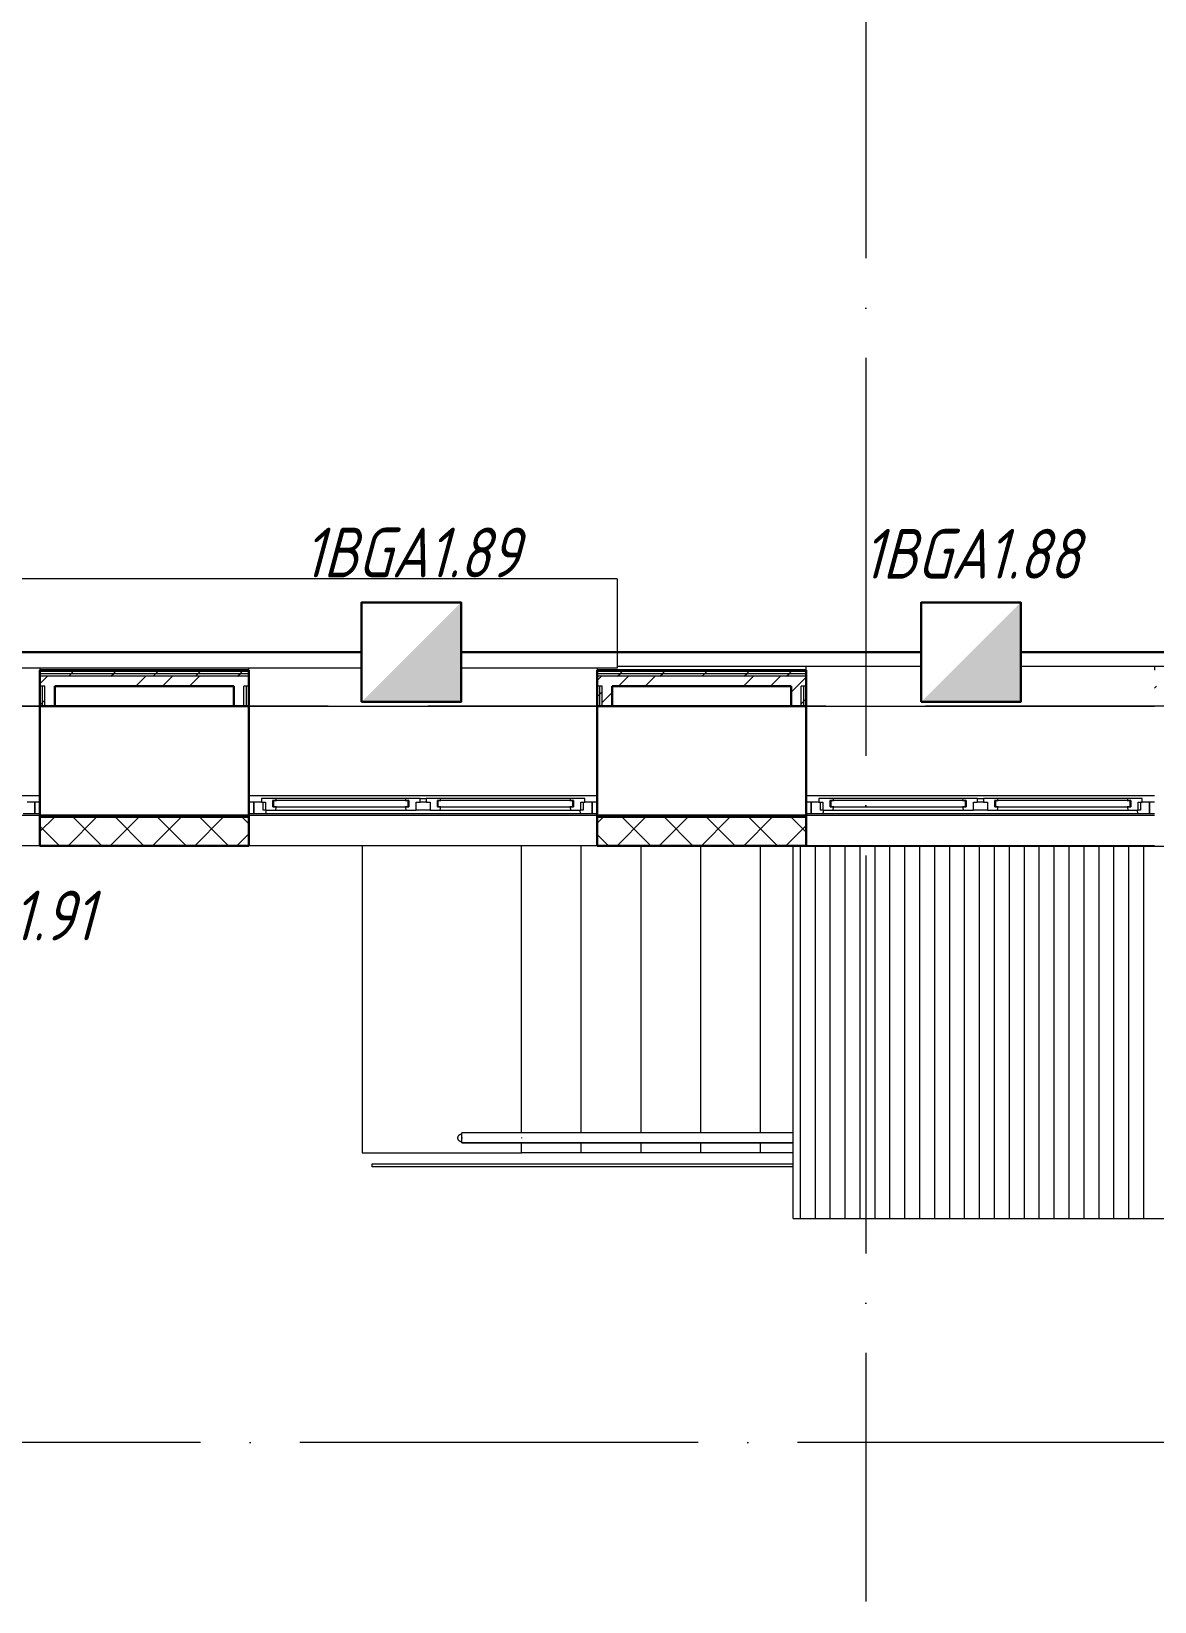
# Model space of a CAD drawing. Header units: millimetres. Extents: x -259793 to 1187961, y -549744 to 43070.
# Drawn here: x -44798 to -39156, y 10956 to 18847 of the extents above; entities that cross this region are included whole.
import ezdxf
from ezdxf.enums import TextEntityAlignment as Align

# ---------------------------------------------------------------- set-up
doc = ezdxf.new("R2010")
doc.units = ezdxf.units.MM
doc.linetypes.add('ADSK_Линия сетки', pattern=[25, 20, -2.5, 0, -2.5])
for name, color, linetype, lineweight in [('_ Окна', 7, 'Continuous', 9), ('RC-Извещатели_охранные', 5, 'Continuous', 30), ('Витраж', 7, 'Continuous', 9), ('Крыша', 7, 'Continuous', 9), ('Крыша штриховка', 7, 'Continuous', 9), ('Лестницы', 252, 'Continuous', 9), ('лс', 5, 'Continuous', 30), ('Ограждение', 252, 'Continuous', 9), ('Окна', 252, 'Continuous', 9), ('Оси', 252, 'Continuous', 9), ('Стены внутренние', 7, 'Continuous', 18), ('Стены наружные', 7, 'Continuous', 18), ('Стены штриховка', 7, 'Continuous', 9)]:
    doc.layers.add(name, color=color, linetype=linetype, lineweight=lineweight)
doc.layers.add('RC-Позиционные_обозначения', color=7, linetype='Continuous')
doc.styles.add('RubezhCAD', font='', dxfattribs={"oblique": 10})
doc.styles.get("Standard").update_dxf_attribs({"font": ''})
doc.styles.get('RubezhCAD').set_extended_font_data('GOST type A')
doc.styles.get('Standard').set_extended_font_data('GOST type B')

# ---------------------------------------------------------------- blocks, each defined once
blk = doc.blocks.new('RC-UGO-IOZ-02')
at = {"layer": 'RC-Извещатели_охранные'}
blk.add_attdef('PSTN', text='', height=2.5, dxfattribs=at).set_placement((0.977, 2.603), align=Align.BOTTOM_LEFT)
blk.add_wipeout([(2.5, -2.5), (2.5, 2.5), (-2.5, 2.5), (-2.5, -2.5)]).dxf.layer = 'RC-Извещатели_охранные'
blk.add_wipeout([(-2.5, -2.5), (-2.5, 2.5), (2.5, 2.5), (2.5, -2.5)]).dxf.layer = 'RC-Извещатели_охранные'
h = blk.add_hatch(color=256, dxfattribs=at)
h.dxf.hatch_style = 1
h.paths.add_polyline_path([(2.5, -2.5), (2.5, 2.5), (0, 0), (-2.5, -2.5)])
blk.add_lwpolyline([(-2.5, -2.5), (2.5, -2.5), (2.5, 2.5), (-2.5, 2.5)], close=True, dxfattribs=at)
blk = doc.blocks.new('RC-UGO-IOM-02')
at = {"layer": 'RC-Извещатели_охранные'}
blk.add_point((0, 0), dxfattribs=at)
blk.add_attdef('PSTN', text='', height=2.5, dxfattribs=at).set_placement((0.977, 2.603), align=Align.BOTTOM_LEFT)
blk.add_wipeout([(2.5, -2.5), (2.5, 2.5), (-2.5, 2.5), (-2.5, -2.5)]).dxf.layer = 'RC-Извещатели_охранные'
blk.add_wipeout([(-2.5, -2.5), (-2.5, 2.5), (2.5, 2.5), (2.5, -2.5)]).dxf.layer = 'RC-Извещатели_охранные'
h = blk.add_hatch(color=256, dxfattribs=at)
h.dxf.hatch_style = 1
h.paths.add_polyline_path([(2.5, 0.8), (2.5, 2.506), (-2.5, 2.499), (-2.5, 0.8)])
h = blk.add_hatch(color=256, dxfattribs=at)
h.dxf.hatch_style = 1
h.paths.add_polyline_path([(2.5, -2.5), (2.5, -0.794), (-2.5, -0.801), (-2.5, -2.5)])
blk.add_lwpolyline([(-2.5, -2.5), (2.5, -2.5), (2.5, 2.5), (-2.5, 2.5)], close=True, dxfattribs=at)
blk = doc.blocks.new('1 этаж')
at = {"layer": '_ Окна', "color": 251, "lineweight": 18, "true_color": 0x636466}
for p, q in [((-44840.2, 14916.3), (-44780.8, 14916.3)), ((-44780.8, 14974.3), (-44818.8, 14974.3)), ((-44780.8, 14916.3), (-44780.8, 14974.3)), ((-43642.8, 14974.3), (-43680.8, 14974.3)), ((-43680.8, 14974.3), (-43680.8, 14916.3)), ((-43680.8, 14916.3), (-43621.4, 14916.3)), ((-43586.8, 14991.3), (-43642.8, 14991.3)), ((-43642.8, 14991.3), (-43642.8, 14974.3)), ((-43642.8, 14974.3), (-43622.8, 14974.3)), ((-43634.8, 14933.3), (-43634.8, 14974.3)), ((-43622.8, 14933.3), (-43634.8, 14933.3)), ((-43622.8, 14974.3), (-43622.8, 14933.3)), ((-43622.8, 14933.3), (-43572.4, 14933.3)), ((-43621.4, 14916.3), (-43616.8, 14933.3)), ((-43585.8, 14990.3), (-43586.8, 14991.3)), ((-43584.8, 14991.3), (-43585.8, 14990.3)), ((-43585.8, 14950.3), (-43585.8, 14982.3)), ((-43585.8, 14982.3), (-43567.8, 14982.3)), ((-43567.8, 14950.3), (-43585.8, 14950.3)), ((-43570.2, 14991.3), (-43584.8, 14991.3)), ((-43572.4, 14933.3), (-43567.8, 14950.3)), ((-43567.8, 14982.3), (-43570.2, 14991.3)), ((-42918.4, 14991.3), (-42920.8, 14982.3)), ((-42920.8, 14982.3), (-42902.8, 14982.3)), ((-42902.8, 14950.3), (-42920.8, 14950.3)), ((-42920.8, 14950.3), (-42916.2, 14933.3)), ((-42903.8, 14991.3), (-42918.4, 14991.3)), ((-42916.2, 14933.3), (-42865.8, 14933.3)), ((-42902.8, 14990.3), (-42903.8, 14991.3)), ((-42901.8, 14991.3), (-42902.8, 14990.3)), ((-42902.8, 14982.3), (-42902.8, 14950.3)), ((-42845.8, 14991.3), (-42901.8, 14991.3)), ((-42865.8, 14933.3), (-42865.8, 14974.3)), ((-42865.8, 14974.3), (-42845.8, 14974.3)), ((-42845.8, 14974.3), (-42845.8, 14991.3)), ((-42759.8, 14991.3), (-42815.8, 14991.3)), ((-42815.8, 14991.3), (-42815.8, 14974.3)), ((-42815.8, 14974.3), (-42795.8, 14974.3)), ((-42795.8, 14974.3), (-42795.8, 14933.3)), ((-42795.8, 14933.3), (-42745.4, 14933.3)), ((-42758.8, 14990.3), (-42759.8, 14991.3)), ((-42757.8, 14991.3), (-42758.8, 14990.3)), ((-42758.8, 14950.3), (-42758.8, 14982.3)), ((-42758.8, 14982.3), (-42740.8, 14982.3)), ((-42740.8, 14950.3), (-42758.8, 14950.3)), ((-42743.2, 14991.3), (-42757.8, 14991.3)), ((-42745.4, 14933.3), (-42740.8, 14950.3)), ((-42740.8, 14982.3), (-42743.2, 14991.3)), ((-42091.4, 14991.3), (-42093.8, 14982.3)), ((-42093.8, 14982.3), (-42075.8, 14982.3)), ((-42075.8, 14950.3), (-42093.8, 14950.3)), ((-42093.8, 14950.3), (-42089.2, 14933.3)), ((-42076.8, 14991.3), (-42091.4, 14991.3)), ((-42089.2, 14933.3), (-42038.8, 14933.3)), ((-42075.8, 14990.3), (-42076.8, 14991.3)), ((-42074.8, 14991.3), (-42075.8, 14990.3)), ((-42075.8, 14982.3), (-42075.8, 14950.3)), ((-42018.8, 14991.3), (-42074.8, 14991.3)), ((-42044.8, 14933.3), (-42040.2, 14916.3)), ((-42040.2, 14916.3), (-41980.8, 14916.3)), ((-42038.8, 14933.3), (-42038.8, 14974.3)), ((-42038.8, 14974.3), (-42018.8, 14974.3)), ((-42026.8, 14933.3), (-42038.8, 14933.3)), ((-42026.8, 14974.3), (-42026.8, 14933.3)), ((-42018.8, 14974.3), (-42018.8, 14991.3)), ((-41980.8, 14974.3), (-42018.8, 14974.3)), ((-41980.8, 14916.3), (-41980.8, 14974.3)), ((-40842.8, 14974.3), (-40880.8, 14974.3)), ((-40880.8, 14974.3), (-40880.8, 14916.3)), ((-40880.8, 14916.3), (-40821.4, 14916.3)), ((-40786.8, 14991.3), (-40842.8, 14991.3)), ((-40842.8, 14991.3), (-40842.8, 14974.3)), ((-40842.8, 14974.3), (-40822.8, 14974.3)), ((-40834.8, 14933.3), (-40834.8, 14974.3)), ((-40822.8, 14933.3), (-40834.8, 14933.3)), ((-40822.8, 14974.3), (-40822.8, 14933.3)), ((-40822.8, 14933.3), (-40772.4, 14933.3)), ((-40821.4, 14916.3), (-40816.8, 14933.3)), ((-40785.8, 14990.3), (-40786.8, 14991.3)), ((-40784.8, 14991.3), (-40785.8, 14990.3)), ((-40785.8, 14950.3), (-40785.8, 14982.3)), ((-40785.8, 14982.3), (-40767.8, 14982.3)), ((-40767.8, 14950.3), (-40785.8, 14950.3)), ((-40770.2, 14991.3), (-40784.8, 14991.3)), ((-40772.4, 14933.3), (-40767.8, 14950.3)), ((-40767.8, 14982.3), (-40770.2, 14991.3)), ((-40118.4, 14991.3), (-40120.8, 14982.3)), ((-40120.8, 14982.3), (-40102.8, 14982.3)), ((-40102.8, 14950.3), (-40120.8, 14950.3)), ((-40120.8, 14950.3), (-40116.2, 14933.3)), ((-40103.8, 14991.3), (-40118.4, 14991.3)), ((-40116.2, 14933.3), (-40065.8, 14933.3)), ((-40102.8, 14990.3), (-40103.8, 14991.3)), ((-40101.8, 14991.3), (-40102.8, 14990.3)), ((-40102.8, 14982.3), (-40102.8, 14950.3)), ((-40045.8, 14991.3), (-40101.8, 14991.3)), ((-40065.8, 14933.3), (-40065.8, 14974.3)), ((-40065.8, 14974.3), (-40045.8, 14974.3)), ((-40045.8, 14974.3), (-40045.8, 14991.3)), ((-39959.8, 14991.3), (-40015.8, 14991.3)), ((-40015.8, 14991.3), (-40015.8, 14974.3)), ((-40015.8, 14974.3), (-39995.8, 14974.3)), ((-39995.8, 14974.3), (-39995.8, 14933.3)), ((-39995.8, 14933.3), (-39945.4, 14933.3)), ((-39958.8, 14990.3), (-39959.8, 14991.3)), ((-39957.8, 14991.3), (-39958.8, 14990.3)), ((-39958.8, 14950.3), (-39958.8, 14982.3)), ((-39958.8, 14982.3), (-39940.8, 14982.3)), ((-39940.8, 14950.3), (-39958.8, 14950.3)), ((-39943.2, 14991.3), (-39957.8, 14991.3)), ((-39945.4, 14933.3), (-39940.8, 14950.3)), ((-39940.8, 14982.3), (-39943.2, 14991.3)), ((-39291.4, 14991.3), (-39293.8, 14982.3)), ((-39293.8, 14982.3), (-39275.8, 14982.3)), ((-39275.8, 14950.3), (-39293.8, 14950.3)), ((-39293.8, 14950.3), (-39289.2, 14933.3)), ((-39276.8, 14991.3), (-39291.4, 14991.3)), ((-39289.2, 14933.3), (-39238.8, 14933.3)), ((-39275.8, 14990.3), (-39276.8, 14991.3)), ((-39274.8, 14991.3), (-39275.8, 14990.3)), ((-39275.8, 14982.3), (-39275.8, 14950.3)), ((-39218.8, 14991.3), (-39274.8, 14991.3)), ((-39244.8, 14933.3), (-39240.2, 14916.3)), ((-39240.2, 14916.3), (-39180.8, 14916.3)), ((-39238.8, 14933.3), (-39238.8, 14974.3)), ((-39238.8, 14974.3), (-39218.8, 14974.3)), ((-39226.8, 14933.3), (-39238.8, 14933.3)), ((-39226.8, 14974.3), (-39226.8, 14933.3)), ((-39218.8, 14974.3), (-39218.8, 14991.3)), ((-39180.8, 14974.3), (-39218.8, 14974.3)), ((-39180.8, 14916.3), (-39180.8, 14974.3))]:
    blk.add_line(p, q, dxfattribs=at)
at = {"layer": '_ Окна', "color": 251, "true_color": 0x636466}
for p, q in [((-44755.8, 14974.3), (-44780.8, 14974.3)), ((-44780.8, 14974.3), (-44780.8, 14916.3)), ((-44780.8, 14916.3), (-44755.8, 14916.3)), ((-43680.8, 14974.3), (-43705.8, 14974.3)), ((-43705.8, 14916.3), (-43680.8, 14916.3)), ((-43680.8, 14916.3), (-43680.8, 14974.3)), ((-43582.8, 14982.3), (-43585.8, 14982.3)), ((-43585.8, 14982.3), (-43585.8, 14950.3)), ((-43585.8, 14950.3), (-43582.8, 14950.3)), ((-42905.8, 14982.3), (-43582.8, 14982.3)), ((-43582.8, 14982.3), (-43582.8, 14950.3)), ((-43582.8, 14950.3), (-43582.8, 14982.3)), ((-43582.8, 14950.3), (-42905.8, 14950.3)), ((-42905.8, 14950.3), (-42905.8, 14982.3)), ((-42905.8, 14982.3), (-42905.8, 14950.3)), ((-42902.8, 14982.3), (-42905.8, 14982.3)), ((-42905.8, 14950.3), (-42902.8, 14950.3)), ((-42902.8, 14950.3), (-42902.8, 14982.3)), ((-42755.8, 14982.3), (-42758.8, 14982.3)), ((-42758.8, 14982.3), (-42758.8, 14950.3)), ((-42758.8, 14950.3), (-42755.8, 14950.3)), ((-42078.8, 14982.3), (-42755.8, 14982.3)), ((-42755.8, 14982.3), (-42755.8, 14950.3)), ((-42755.8, 14950.3), (-42755.8, 14982.3)), ((-42755.8, 14950.3), (-42078.8, 14950.3)), ((-42078.8, 14950.3), (-42078.8, 14982.3)), ((-42078.8, 14982.3), (-42078.8, 14950.3)), ((-42075.8, 14982.3), (-42078.8, 14982.3)), ((-42078.8, 14950.3), (-42075.8, 14950.3)), ((-42075.8, 14950.3), (-42075.8, 14982.3)), ((-41955.8, 14974.3), (-41980.8, 14974.3)), ((-41980.8, 14974.3), (-41980.8, 14916.3)), ((-41980.8, 14916.3), (-41955.8, 14916.3)), ((-40880.8, 14974.3), (-40905.8, 14974.3)), ((-40905.8, 14916.3), (-40880.8, 14916.3)), ((-40880.8, 14916.3), (-40880.8, 14974.3)), ((-40782.8, 14982.3), (-40785.8, 14982.3)), ((-40785.8, 14982.3), (-40785.8, 14950.3)), ((-40785.8, 14950.3), (-40782.8, 14950.3)), ((-40105.8, 14982.3), (-40782.8, 14982.3)), ((-40782.8, 14982.3), (-40782.8, 14950.3)), ((-40782.8, 14950.3), (-40782.8, 14982.3)), ((-40782.8, 14950.3), (-40105.8, 14950.3)), ((-40105.8, 14950.3), (-40105.8, 14982.3)), ((-40105.8, 14982.3), (-40105.8, 14950.3)), ((-40102.8, 14982.3), (-40105.8, 14982.3)), ((-40105.8, 14950.3), (-40102.8, 14950.3)), ((-40102.8, 14950.3), (-40102.8, 14982.3)), ((-39955.8, 14982.3), (-39958.8, 14982.3)), ((-39958.8, 14982.3), (-39958.8, 14950.3)), ((-39958.8, 14950.3), (-39955.8, 14950.3)), ((-39278.8, 14982.3), (-39955.8, 14982.3)), ((-39955.8, 14982.3), (-39955.8, 14950.3)), ((-39955.8, 14950.3), (-39955.8, 14982.3)), ((-39955.8, 14950.3), (-39278.8, 14950.3)), ((-39278.8, 14950.3), (-39278.8, 14982.3)), ((-39278.8, 14982.3), (-39278.8, 14950.3)), ((-39275.8, 14982.3), (-39278.8, 14982.3)), ((-39278.8, 14950.3), (-39275.8, 14950.3)), ((-39275.8, 14950.3), (-39275.8, 14982.3)), ((-39155.8, 14974.3), (-39180.8, 14974.3)), ((-39180.8, 14974.3), (-39180.8, 14916.3)), ((-39180.8, 14916.3), (-39155.8, 14916.3))]:
    blk.add_line(p, q, dxfattribs=at)
at = {"layer": 'Витраж', "color": 251, "true_color": 0x636466}
for p, q in [((-43085.8, 13141.3), (-43085.8, 13156.3)), ((-43085.8, 13156.3), (-43003.3, 13156.3)), ((-43003.3, 13141.3), (-43085.8, 13141.3)), ((-43003.3, 13156.3), (-42903.3, 13156.3)), ((-42903.3, 13141.3), (-43003.3, 13141.3)), ((-42903.3, 13156.3), (-42803.3, 13156.3)), ((-42803.3, 13141.3), (-42903.3, 13141.3)), ((-42803.3, 13156.3), (-42703.3, 13156.3)), ((-42703.3, 13141.3), (-42803.3, 13141.3)), ((-42703.3, 13156.3), (-42603.3, 13156.3)), ((-42603.3, 13141.3), (-42703.3, 13141.3)), ((-42603.3, 13156.3), (-42503.3, 13156.3)), ((-42503.3, 13141.3), (-42603.3, 13141.3)), ((-42503.3, 13156.3), (-42403.3, 13156.3)), ((-42403.3, 13141.3), (-42503.3, 13141.3)), ((-42403.3, 13156.3), (-42303.3, 13156.3)), ((-42303.3, 13141.3), (-42403.3, 13141.3)), ((-42303.3, 13156.3), (-42203.3, 13156.3)), ((-42203.3, 13141.3), (-42303.3, 13141.3)), ((-42203.3, 13156.3), (-42103.3, 13156.3)), ((-42103.3, 13141.3), (-42203.3, 13141.3)), ((-42103.3, 13156.3), (-42003.3, 13156.3)), ((-42003.3, 13141.3), (-42103.3, 13141.3)), ((-42003.3, 13156.3), (-41903.3, 13156.3)), ((-41903.3, 13141.3), (-42003.3, 13141.3)), ((-41903.3, 13156.3), (-41803.3, 13156.3)), ((-41803.3, 13141.3), (-41903.3, 13141.3)), ((-41803.3, 13156.3), (-41703.3, 13156.3)), ((-41703.3, 13141.3), (-41803.3, 13141.3)), ((-41703.3, 13156.3), (-41603.3, 13156.3)), ((-41603.3, 13141.3), (-41703.3, 13141.3)), ((-41603.3, 13156.3), (-41503.3, 13156.3)), ((-41503.3, 13141.3), (-41603.3, 13141.3)), ((-41503.3, 13156.3), (-41403.3, 13156.3)), ((-41403.3, 13141.3), (-41503.3, 13141.3)), ((-41403.3, 13156.3), (-41303.3, 13156.3)), ((-41303.3, 13141.3), (-41403.3, 13141.3)), ((-41303.3, 13156.3), (-41203.3, 13156.3)), ((-41203.3, 13141.3), (-41303.3, 13141.3)), ((-41203.3, 13156.3), (-41103.3, 13156.3)), ((-41103.3, 13141.3), (-41203.3, 13141.3)), ((-41103.3, 13156.3), (-41003.3, 13156.3)), ((-41003.3, 13141.3), (-41103.3, 13141.3)), ((-41003.3, 13156.3), (-40970.8, 13156.3)), ((-40970.8, 13141.3), (-41003.3, 13141.3))]:
    blk.add_line(p, q, dxfattribs=at)
at = {"layer": 'Крыша', "color": 251, "true_color": 0x636466}
for p, q in [((-40970.8, 14751.8), (-37170.8, 14754.2)), ((-40970.8, 12881.2), (-40970.8, 14751.8)), ((-40970.8, 12881.2), (-37170.8, 12881.2))]:
    blk.add_line(p, q, dxfattribs=at)
at = {"layer": 'Крыша штриховка', "color": 251, "linetype": 'Continuous', "true_color": 0x636466}
for p, q in [((-40935, 12881.2), (-40935, 14751.9)), ((-40860, 12881.2), (-40860, 14751.9)), ((-40785, 12881.2), (-40785, 14752)), ((-40710, 12881.2), (-40710, 14752)), ((-40635, 12881.2), (-40635, 14752)), ((-40560, 12881.2), (-40560, 14752.1)), ((-40485, 12881.2), (-40485, 14752.1)), ((-40410, 12881.2), (-40410, 14752.2)), ((-40335, 12881.2), (-40335, 14752.2)), ((-40260, 12881.2), (-40260, 14752.3)), ((-40185, 12881.2), (-40185, 14752.3)), ((-40110, 12881.2), (-40110, 14752.4)), ((-40035, 12881.2), (-40035, 14752.4)), ((-39960, 12881.2), (-39960, 14752.5)), ((-39885, 12881.2), (-39885, 14752.5)), ((-39810, 12881.2), (-39810, 14752.6)), ((-39735, 12881.2), (-39735, 14752.6)), ((-39660, 12881.2), (-39660, 14752.7)), ((-39585, 12881.2), (-39585, 14752.7)), ((-39510, 12881.2), (-39510, 14752.8)), ((-39435, 12881.2), (-39435, 14752.8)), ((-39360, 12881.2), (-39360, 14752.8)), ((-39285, 12881.2), (-39285, 14752.9)), ((-39210, 12881.2), (-39210, 14752.9))]:
    blk.add_line(p, q, dxfattribs=at)
at = {"layer": 'Лестницы', "color": 251, "true_color": 0x636466}
for p, q in [((-43135.8, 14754.3), (-43135.8, 13211.3)), ((-42335.8, 13311.3), (-42335.8, 14754.3)), ((-42335.8, 13311.3), (-42335.8, 14754.3)), ((-42035.8, 13311.3), (-42035.8, 14754.3)), ((-42035.8, 13311.3), (-42035.8, 14754.3)), ((-41735.8, 13311.3), (-41735.8, 14754.3)), ((-41735.8, 13311.3), (-41735.8, 14754.3)), ((-41435.8, 13311.3), (-41435.8, 14754.3)), ((-41435.8, 13311.3), (-41435.8, 14754.3)), ((-41135.8, 13311.3), (-41135.8, 14754.3)), ((-41135.8, 13311.3), (-41135.8, 14754.3)), ((-40835.8, 14751.9), (-40835.8, 14754.3)), ((-40835.8, 14751.9), (-40835.8, 14754.3)), ((-40535.8, 14752.1), (-40535.8, 14754.3)), ((-40535.8, 14752.1), (-40535.8, 14754.3)), ((-40235.8, 14752.3), (-40235.8, 14754.3)), ((-40235.8, 14752.3), (-40235.8, 14754.3)), ((-39935.8, 14752.5), (-39935.8, 14754.3)), ((-39935.8, 14752.5), (-39935.8, 14754.3)), ((-39635.8, 14752.7), (-39635.8, 14754.3)), ((-39635.8, 14752.7), (-39635.8, 14754.3)), ((-42335.8, 13211.3), (-42335.8, 13261.3)), ((-42335.8, 13211.3), (-42335.8, 13261.3)), ((-42035.8, 13211.3), (-42035.8, 13261.3)), ((-42035.8, 13211.3), (-42035.8, 13261.3)), ((-41735.8, 13211.3), (-41735.8, 13261.3)), ((-41735.8, 13211.3), (-41735.8, 13261.3)), ((-41435.8, 13211.3), (-41435.8, 13261.3)), ((-41435.8, 13211.3), (-41435.8, 13261.3)), ((-41135.8, 13211.3), (-41135.8, 13261.3)), ((-41135.8, 13211.3), (-41135.8, 13261.3)), ((-43135.8, 13211.3), (-42335.8, 13211.3)), ((-42035.8, 13211.3), (-42335.8, 13211.3)), ((-41735.8, 13211.3), (-42035.8, 13211.3)), ((-41435.8, 13211.3), (-41735.8, 13211.3)), ((-41135.8, 13211.3), (-41435.8, 13211.3)), ((-40970.8, 13211.3), (-41135.8, 13211.3))]:
    blk.add_line(p, q, dxfattribs=at)
at = {"layer": 'Ограждение', "color": 251, "true_color": 0x636466}
for p, q in [((-41855.8, 16096.3), (-46605.8, 16096.3)), ((-41855.8, 16096.3), (-41855.8, 15646.3)), ((-41855.8, 15646.3), (-46605.8, 15646.3)), ((-44755.8, 15646.3), (-44755.8, 15636.3)), ((-43705.8, 15636.3), (-43705.8, 15646.3)), ((-41955.8, 15646.3), (-41955.8, 15636.3)), ((-41855.8, 15656.3), (-36030.8, 15656.3)), ((-40905.8, 15636.3), (-40905.8, 15656.3)), ((-40905.8, 15656.3), (-39155.8, 15656.3)), ((-39155.8, 15656.3), (-39155.8, 15636.3)), ((-46505.8, 15456.3), (-44755.8, 15456.3)), ((-43705.8, 15456.3), (-41955.8, 15456.3)), ((-40905.8, 15456.3), (-39155.8, 15456.3)), ((-46505.8, 15006.3), (-44755.8, 15006.3)), ((-43705.8, 15006.3), (-41955.8, 15006.3)), ((-40905.8, 15006.3), (-39155.8, 15006.3)), ((-42343.3, 13311.3), (-42635.8, 13311.3)), ((-42635.8, 13261.3), (-42635.8, 13311.3)), ((-42335.8, 13311.3), (-42635.8, 13311.3)), ((-42635.8, 13288.6), (-42635.8, 13283.9)), ((-42635.8, 13261.3), (-42343.3, 13261.3)), ((-42335.8, 13261.3), (-42635.8, 13261.3)), ((-40970.8, 13311.3), (-42343.3, 13311.3)), ((-42343.3, 13261.3), (-40970.8, 13261.3)), ((-40970.8, 13311.3), (-42335.8, 13311.3)), ((-40970.8, 13261.3), (-42335.8, 13261.3))]:
    blk.add_line(p, q, dxfattribs=at)
at = {"layer": 'Ограждение', "color": 251, "true_color": 0x636466, "flags": 128}
for points in [[(-42655.8, 13286.3), (-42655.8, 13287.1), (-42655.7, 13287.9), (-42655.7, 13288.7), (-42655.5, 13289.5), (-42655.4, 13290.2), (-42655.2, 13291), (-42655, 13291.8), (-42654.8, 13292.6), (-42654.5, 13293.3), (-42654.2, 13294.1), (-42653.9, 13294.8), (-42653.5, 13295.5), (-42653.2, 13296.2), (-42652.7, 13296.9), (-42652.3, 13297.6), (-42651.8, 13298.2), (-42651.4, 13298.8), (-42650.8, 13299.5), (-42650.3, 13300), (-42649.7, 13300.6), (-42649.2, 13301.2), (-42648.5, 13301.7), (-42647.9, 13302.2), (-42647.3, 13302.7), (-42646.6, 13303.1), (-42645.9, 13303.5), (-42645.2, 13303.9), (-42644.5, 13304.3), (-42643.8, 13304.6), (-42643, 13304.9), (-42642.3, 13305.2), (-42641.5, 13305.4), (-42640.8, 13305.6), (-42640, 13305.8), (-42639.2, 13306), (-42638.4, 13306.1), (-42637.6, 13306.2), (-42636.8, 13306.2), (-42636, 13306.3), (-42635.8, 13306.3)], [(-42635.8, 13266.3), (-42636.6, 13266.3), (-42637.4, 13266.3), (-42638.2, 13266.4), (-42639, 13266.5), (-42639.8, 13266.7), (-42640.6, 13266.8), (-42641.3, 13267), (-42642.1, 13267.3), (-42642.8, 13267.6), (-42643.6, 13267.8), (-42644.3, 13268.2), (-42645, 13268.5), (-42645.7, 13268.9), (-42646.4, 13269.3), (-42647.1, 13269.8), (-42647.7, 13270.2), (-42648.4, 13270.7), (-42649, 13271.2), (-42649.6, 13271.8), (-42650.1, 13272.3), (-42650.7, 13272.9), (-42651.2, 13273.5), (-42651.7, 13274.2), (-42652.2, 13274.8), (-42652.6, 13275.5), (-42653, 13276.1), (-42653.4, 13276.8), (-42653.8, 13277.6), (-42654.1, 13278.3), (-42654.4, 13279), (-42654.7, 13279.8), (-42655, 13280.5), (-42655.2, 13281.3), (-42655.4, 13282.1), (-42655.5, 13282.9), (-42655.6, 13283.7), (-42655.7, 13284.5), (-42655.8, 13285.3), (-42655.8, 13286.1), (-42655.8, 13286.3)]]:
    blk.add_lwpolyline(points, dxfattribs=at)
at = {"layer": 'Ограждение', "color": 251, "true_color": 0x636466}
blk.add_open_spline([(-42335.8, 13288.2), (-42335.8, 13287.6), (-42335.8, 13286.3), (-42335.8, 13285), (-42335.8, 13284.3)], degree=3, dxfattribs=at)
at = {"layer": 'Окна', "color": 251, "true_color": 0x636466}
for p, q in [((-43621.4, 14916.3), (-42040.2, 14916.3)), ((-43584.8, 14991.3), (-43586.8, 14991.3)), ((-43572.4, 14933.3), (-42916.2, 14933.3)), ((-42918.4, 14991.3), (-43570.2, 14991.3)), ((-42901.8, 14991.3), (-42903.8, 14991.3)), ((-42795.8, 14933.3), (-42865.8, 14933.3)), ((-42845.8, 14991.3), (-42815.8, 14991.3)), ((-42815.8, 14974.3), (-42845.8, 14974.3)), ((-42757.8, 14991.3), (-42759.8, 14991.3)), ((-42745.4, 14933.3), (-42089.2, 14933.3)), ((-42091.4, 14991.3), (-42743.2, 14991.3)), ((-42074.8, 14991.3), (-42076.8, 14991.3)), ((-40821.4, 14916.3), (-39240.2, 14916.3)), ((-40784.8, 14991.3), (-40786.8, 14991.3)), ((-40772.4, 14933.3), (-40116.2, 14933.3)), ((-40118.4, 14991.3), (-40770.2, 14991.3)), ((-40101.8, 14991.3), (-40103.8, 14991.3)), ((-39995.8, 14933.3), (-40065.8, 14933.3)), ((-40045.8, 14991.3), (-40015.8, 14991.3)), ((-40015.8, 14974.3), (-40045.8, 14974.3)), ((-39957.8, 14991.3), (-39959.8, 14991.3)), ((-39945.4, 14933.3), (-39289.2, 14933.3)), ((-39291.4, 14991.3), (-39943.2, 14991.3)), ((-39274.8, 14991.3), (-39276.8, 14991.3))]:
    blk.add_line(p, q, dxfattribs=at)
at = {"layer": 'Оси', "color": 251, "linetype": 'ADSK_Линия сетки', "ltscale": 100, "true_color": 0x636466}
for p, q in [((-40605.8, 32206.9), (-40605.8, 10956.3)), ((-805.8, 15456.3), (-72528.1, 15456.3)), ((-26448.4, 11756.3), (-72528.1, 11756.3))]:
    blk.add_line(p, q, dxfattribs=at)
at = {"layer": 'Стены внутренние', "color": 251, "lineweight": 30, "true_color": 0x636466}
for p, q in [((-44755.8, 15456.3), (-44755.8, 14906.3)), ((-43780.8, 15456.3), (-44680.8, 15456.3)), ((-43705.8, 14906.3), (-43705.8, 15456.3)), ((-41955.8, 15456.3), (-41955.8, 14906.3)), ((-40980.8, 15456.3), (-41880.8, 15456.3)), ((-40905.8, 14906.3), (-40905.8, 15456.3)), ((-44755.8, 14906.3), (-43705.8, 14906.3)), ((-44755.8, 14896.3), (-44755.8, 14754.3)), ((-43705.8, 14754.3), (-43705.8, 14896.3)), ((-41955.8, 14906.3), (-40905.8, 14906.3)), ((-41955.8, 14896.3), (-41955.8, 14754.3)), ((-40905.8, 14754.3), (-40905.8, 14896.3)), ((-44755.8, 14754.3), (-43705.8, 14754.3)), ((-41955.8, 14754.3), (-40905.8, 14754.3))]:
    blk.add_line(p, q, dxfattribs=at)
at = {"layer": 'Стены внутренние', "color": 251, "true_color": 0x636466}
for p, q in [((-44755.8, 14906.3), (-46505.8, 14906.3)), ((-41955.8, 14906.3), (-43705.8, 14906.3)), ((-39155.8, 14906.3), (-40905.8, 14906.3)), ((-44755.8, 14754.3), (-46505.8, 14754.3)), ((-41955.8, 14754.3), (-43705.8, 14754.3)), ((-39155.8, 14754.3), (-40905.8, 14754.3))]:
    blk.add_line(p, q, dxfattribs=at)
at = {"layer": 'Стены внутренние', "color": 251, "linetype": 'Continuous', "lineweight": 9, "true_color": 0x636466}
for p, q in [((-44753.8, 14894.6), (-44755.8, 14891.1)), ((-44753.8, 14827.1), (-44684.6, 14896.3)), ((-44658.8, 14756.3), (-44753.8, 14851.3)), ((-44612.5, 14756.3), (-44472.5, 14896.3)), ((-44446.6, 14756.3), (-44586.6, 14896.3)), ((-44400.3, 14756.3), (-44260.3, 14896.3)), ((-44234.5, 14756.3), (-44374.5, 14896.3)), ((-44188.2, 14756.3), (-44048.2, 14896.3)), ((-44022.4, 14756.3), (-44162.4, 14896.3)), ((-43976.1, 14756.3), (-43836.1, 14896.3)), ((-43810.2, 14756.3), (-43950.2, 14896.3)), ((-43707.8, 14866), (-43738.1, 14896.3)), ((-43705.8, 14880.9), (-43707.8, 14877.5)), ((-41953.8, 14869.3), (-41926.9, 14896.3)), ((-41854.7, 14756.3), (-41714.7, 14896.3)), ((-41688.9, 14756.3), (-41828.9, 14896.3)), ((-41642.6, 14756.3), (-41502.6, 14896.3)), ((-41476.8, 14756.3), (-41616.8, 14896.3)), ((-41430.5, 14756.3), (-41290.5, 14896.3)), ((-41264.7, 14756.3), (-41404.7, 14896.3)), ((-41218.3, 14756.3), (-41078.3, 14896.3)), ((-41052.5, 14756.3), (-41192.5, 14896.3)), ((-41006.2, 14756.3), (-40907.8, 14854.7)), ((-40907.8, 14823.7), (-40980.4, 14896.3)), ((-44716.3, 14756.3), (-44717.5, 14754.3)), ((-43895.1, 14756.3), (-43896.3, 14754.3)), ((-43763.9, 14756.3), (-43707.8, 14812.4)), ((-41953.8, 14802.1), (-41955.8, 14805.6)), ((-41901.1, 14756.3), (-41953.8, 14809)), ((-41456.9, 14754.3), (-41458.1, 14756.3)), ((-41079.5, 14756.3), (-41080.6, 14754.3))]:
    blk.add_line(p, q, dxfattribs=at)
at = {"layer": 'Стены наружные', "color": 251, "lineweight": 30, "true_color": 0x636466}
for p, q in [((-43705.8, 15636.3), (-44755.8, 15636.3)), ((-44755.8, 15636.3), (-44755.8, 15456.3)), ((-43705.8, 15456.3), (-43705.8, 15636.3)), ((-40905.8, 15636.3), (-41955.8, 15636.3)), ((-41955.8, 15636.3), (-41955.8, 15456.3)), ((-40905.8, 15456.3), (-40905.8, 15636.3)), ((-44680.8, 15556.3), (-43780.8, 15556.3)), ((-44680.8, 15456.3), (-44680.8, 15556.3)), ((-43780.8, 15556.3), (-43780.8, 15456.3)), ((-41880.8, 15556.3), (-40980.8, 15556.3)), ((-41880.8, 15456.3), (-41880.8, 15556.3)), ((-40980.8, 15556.3), (-40980.8, 15456.3)), ((-44755.8, 15456.3), (-44680.8, 15456.3)), ((-43780.8, 15456.3), (-43705.8, 15456.3)), ((-41955.8, 15456.3), (-41880.8, 15456.3)), ((-40980.8, 15456.3), (-40905.8, 15456.3)), ((-44755.8, 14906.3), (-44755.8, 14896.3)), ((-43705.8, 14896.3), (-43705.8, 14906.3)), ((-41955.8, 14906.3), (-41955.8, 14896.3)), ((-40905.8, 14896.3), (-40905.8, 14906.3))]:
    blk.add_line(p, q, dxfattribs=at)
at = {"layer": 'Стены наружные', "color": 251, "linetype": 'Continuous', "lineweight": 9, "true_color": 0x636466}
for p, q in [((-44598.5, 15618.8), (-44586, 15631.3)), ((-44586, 15631.3), (-44581, 15636.3)), ((-44386.4, 15618.8), (-44373.9, 15631.3)), ((-44174.2, 15618.8), (-44161.7, 15631.3)), ((-44161.7, 15631.3), (-44156.7, 15636.3)), ((-43962.1, 15618.8), (-43949.6, 15631.3)), ((-43750, 15618.8), (-43737.5, 15631.3)), ((-43737.5, 15631.3), (-43732.5, 15636.3)), ((-41840.8, 15618.8), (-41828.3, 15631.3)), ((-41628.6, 15618.8), (-41616.1, 15631.3)), ((-41616.1, 15631.3), (-41611.1, 15636.3)), ((-41416.5, 15618.8), (-41404, 15631.3)), ((-41204.4, 15618.8), (-41191.9, 15631.3)), ((-41191.9, 15631.3), (-41186.9, 15636.3)), ((-40992.2, 15618.8), (-40979.7, 15631.3)), ((-44755.8, 15568), (-44717.5, 15606.3)), ((-44611, 15606.3), (-44598.5, 15618.8)), ((-44398.9, 15606.3), (-44386.4, 15618.8)), ((-44274.1, 15556.3), (-44224.1, 15606.3)), ((-44186.7, 15606.3), (-44174.2, 15618.8)), ((-44139.1, 15556.3), (-44089.1, 15606.3)), ((-44004.2, 15556.3), (-43954.2, 15606.3)), ((-43974.6, 15606.3), (-43962.1, 15618.8)), ((-43762.5, 15606.3), (-43750, 15618.8)), ((-41955.8, 15584.6), (-41934.1, 15606.3)), ((-41853.3, 15606.3), (-41840.8, 15618.8)), ((-41849.2, 15556.3), (-41799.2, 15606.3)), ((-41714.2, 15556.3), (-41664.2, 15606.3)), ((-41641.1, 15606.3), (-41628.6, 15618.8)), ((-41429, 15606.3), (-41416.5, 15618.8)), ((-41220.8, 15556.3), (-41170.8, 15606.3)), ((-41216.9, 15606.3), (-41204.4, 15618.8)), ((-41085.9, 15556.3), (-41035.9, 15606.3)), ((-41004.7, 15606.3), (-40992.2, 15618.8)), ((-40980.8, 15526.4), (-40950.9, 15556.3)), ((-40950.9, 15556.3), (-40905.8, 15601.4)), ((-39155.8, 15546), (-39145.6, 15556.3)), ((-44755.8, 15461.5), (-44743.3, 15474)), ((-44743.3, 15474), (-44730.8, 15486.5)), ((-41955.8, 15503.7), (-41943.3, 15516.2)), ((-41943.3, 15516.2), (-41930.8, 15528.7)), ((-41930.8, 15474.6), (-41880.8, 15524.6)), ((-40930.8, 15468.1), (-40918.3, 15480.6)), ((-40918.3, 15480.6), (-40905.8, 15493.1))]:
    blk.add_line(p, q, dxfattribs=at)
at = {"layer": 'Стены штриховка', "color": 251, "true_color": 0x636466}
for p, q in [((-44755.8, 15631.3), (-43705.8, 15631.3)), ((-41955.8, 15631.3), (-40905.8, 15631.3)), ((-43705.8, 15618.8), (-44755.8, 15618.8)), ((-43705.8, 15606.3), (-44755.8, 15606.3)), ((-44730.8, 15556.3), (-44755.8, 15556.3)), ((-44743.3, 15456.3), (-44743.3, 15556.3)), ((-44730.8, 15456.3), (-44730.8, 15556.3)), ((-43730.8, 15456.3), (-43730.8, 15556.3)), ((-43705.8, 15556.3), (-43730.8, 15556.3)), ((-43718.3, 15456.3), (-43718.3, 15556.3)), ((-40905.8, 15618.8), (-41955.8, 15618.8)), ((-40905.8, 15606.3), (-41955.8, 15606.3)), ((-41930.8, 15556.3), (-41955.8, 15556.3)), ((-41943.3, 15456.3), (-41943.3, 15556.3)), ((-41930.8, 15456.3), (-41930.8, 15556.3)), ((-40930.8, 15456.3), (-40930.8, 15556.3)), ((-40905.8, 15556.3), (-40930.8, 15556.3)), ((-40918.3, 15456.3), (-40918.3, 15556.3)), ((-43705.8, 14896.3), (-44755.8, 14896.3)), ((-44753.8, 14756.3), (-44753.8, 14896.3)), ((-43707.8, 14896.3), (-43707.8, 14756.3)), ((-40905.8, 14896.3), (-41955.8, 14896.3)), ((-41953.8, 14756.3), (-41953.8, 14896.3)), ((-40907.8, 14896.3), (-40907.8, 14756.3)), ((-43707.8, 14756.3), (-44753.8, 14756.3)), ((-40907.8, 14756.3), (-41953.8, 14756.3))]:
    blk.add_line(p, q, dxfattribs=at)

msp = doc.modelspace()

# ---------------------------------------------------------------- block references
msp.add_blockref('1 этаж', (0, 0))

# ---------------------------------------------------------------- next in the draw order: block references
at = {"layer": 'RC-Извещатели_охранные', "color": 1, "ltscale": 0.01}
ref = msp.add_blockref('RC-UGO-IOZ-02', (-42889.87594, 15727.38635), dxfattribs=dict(at, xscale=100, yscale=100, zscale=100))
ref.add_attrib('PSTN', '1BGA1.89', dxfattribs={"layer": 'RC-Позиционные_обозначения', "height": 250, "style": 'RubezhCAD', "oblique": 15}).set_placement((-42889.87594, 16028.00741), align=Align.BOTTOM_CENTER)
ref = msp.add_blockref('RC-UGO-IOZ-02', (-40078.39137, 15727.38635), dxfattribs=dict(at, xscale=100, yscale=100, zscale=100))
ref.add_attrib('PSTN', '1BGA1.88', dxfattribs={"layer": 'RC-Позиционные_обозначения', "height": 250, "style": 'RubezhCAD', "oblique": 15}).set_placement((-40078.39137, 16021.49866), align=Align.BOTTOM_CENTER)
ref = msp.add_blockref('RC-UGO-IOM-02', (-45199.36188, 14987.96124), dxfattribs=dict(at, xscale=100, yscale=100, zscale=100))
ref.add_attrib('PSTN', '1BGB1.91', dxfattribs={"layer": 'RC-Позиционные_обозначения', "height": 250, "style": 'RubezhCAD', "oblique": 15}).set_placement((-44997.28602, 14203.7769), align=Align.BOTTOM_CENTER)

# ---------------------------------------------------------------- next in the draw order: linework, layer by layer
at = {"layer": 'лс'}
for p, q in [((-43139.87594, 15727.38635), (-45376.95176, 15727.38635)), ((-40328.39137, 15727.38635), (-42639.87594, 15727.38635)), ((-37351.2801, 15727.38635), (-39828.39137, 15727.38635))]:
    msp.add_line(p, q, dxfattribs=at)

doc.saveas('drawing.dxf')
